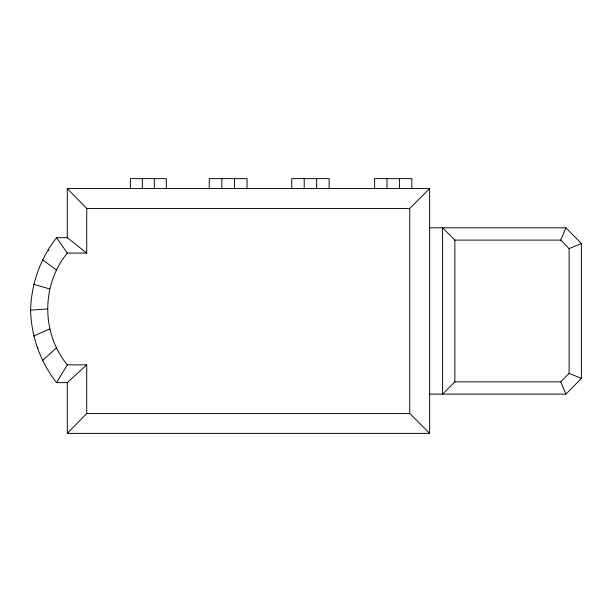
<?xml version="1.0" encoding="UTF-8"?>
<svg xmlns="http://www.w3.org/2000/svg" width="612" height="612" viewBox="0 0 612 612"><rect width="100%" height="100%" fill="white"/><g stroke="black" fill="none" stroke-linecap="round" stroke-linejoin="round"><path stroke-width="0.92" d="M67.305 382.622L56.534 382.622C40.346 361.86 31.266 336.478 30.6 310.162C31.266 283.838 40.346 258.463 56.534 237.701L67.305 237.701L86.728 253.07L86.728 208.44L67.305 188.565L429.632 188.565L429.632 433.373L67.305 433.373L67.305 382.622L86.728 364.859L86.728 413.498L67.305 433.373M86.728 364.859L67.305 364.859C41.249 333.28 41.249 284.649 67.305 253.07L86.728 253.07M37.975 348.373L37.722 347.654M454.869 381.85L454.869 240.095L442.583 227.809L442.583 394.128L454.869 381.85L560.768 381.85L569.114 373.351L569.114 248.587L560.768 240.095L565.916 227.809L429.632 227.809M56.534 382.622L67.305 364.859M429.632 394.128L565.916 394.128L581.4 378.377L581.4 243.561L565.916 227.809M86.728 208.44L409.757 208.44L429.632 188.565M42.381 360.682L56.388 347.93M33.584 336.095L49.603 328.973M569.114 248.587L581.4 243.561M48.394 250.323L48.891 250.27M30.6 310.162L47.3 308.961M454.869 240.095L560.768 240.095M86.728 413.498L409.757 413.498L429.632 433.373M33.584 284.22L49.603 288.956M569.114 373.351L581.4 378.377M42.381 259.641L56.388 269.991M56.534 237.701L67.305 253.07M560.768 381.85L565.916 394.128M411.799 188.565L411.799 178.627L374.628 178.627L374.628 188.565M409.757 208.44L409.757 413.498M399.407 178.627L399.407 188.565M387.021 178.627L387.021 188.565M329.118 188.565L329.118 178.627L291.748 178.627L291.748 188.565M316.656 178.627L316.656 188.565M304.202 178.627L304.202 188.565M247.026 188.565L247.026 178.627L209.258 178.627L209.258 188.565M234.434 178.627L234.434 188.565M221.85 178.627L221.85 188.565M166.326 188.565L166.326 178.627L130.356 178.627L130.356 188.565M154.339 178.627L154.339 188.565M142.344 178.627L142.344 188.565M67.305 188.565L67.305 237.701"/></g></svg>
